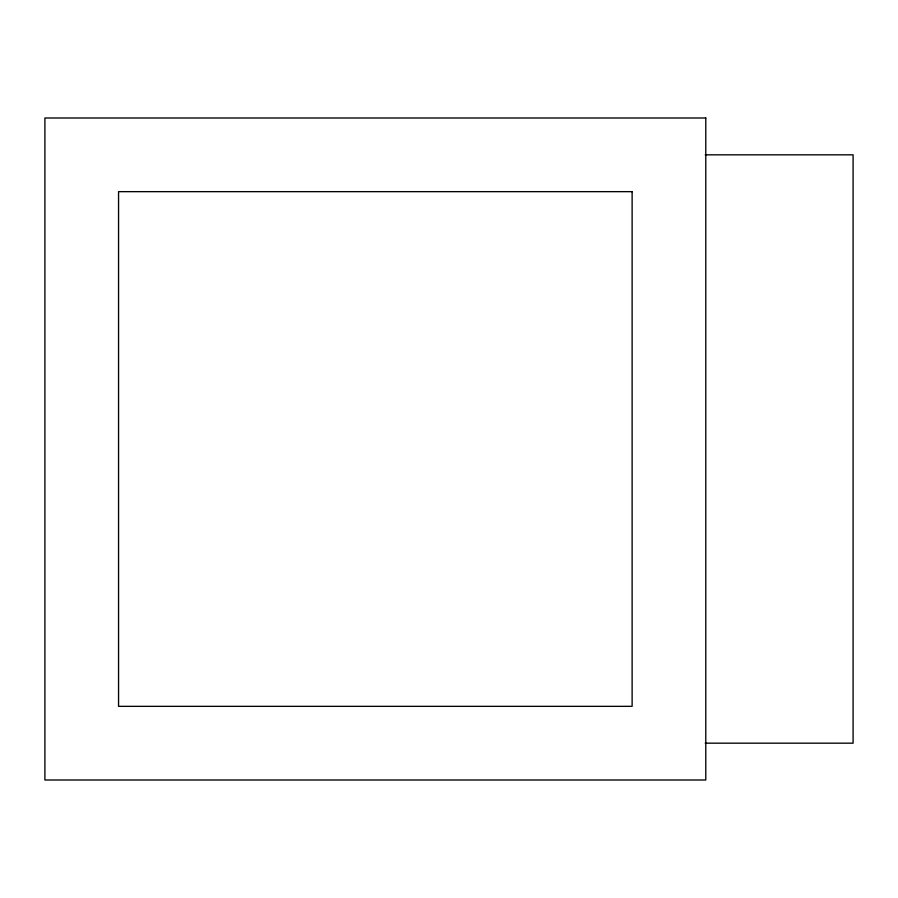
<?xml version="1.0" encoding="UTF-8"?>
<svg xmlns="http://www.w3.org/2000/svg" width="898" height="898" viewBox="0 0 898 898"><rect width="100%" height="100%" fill="white"/><g stroke="black" fill="none" stroke-linecap="round" stroke-linejoin="round"><path stroke-width="1.35" d="M705.233 154.826L853.1 154.826L853.1 743.174L705.233 743.174M705.783 117.997L44.9 117.997L44.9 780.003L705.783 780.003L705.783 117.997M632.125 191.656L118.558 191.656L118.558 706.344L632.125 706.344L632.125 191.656"/></g></svg>
